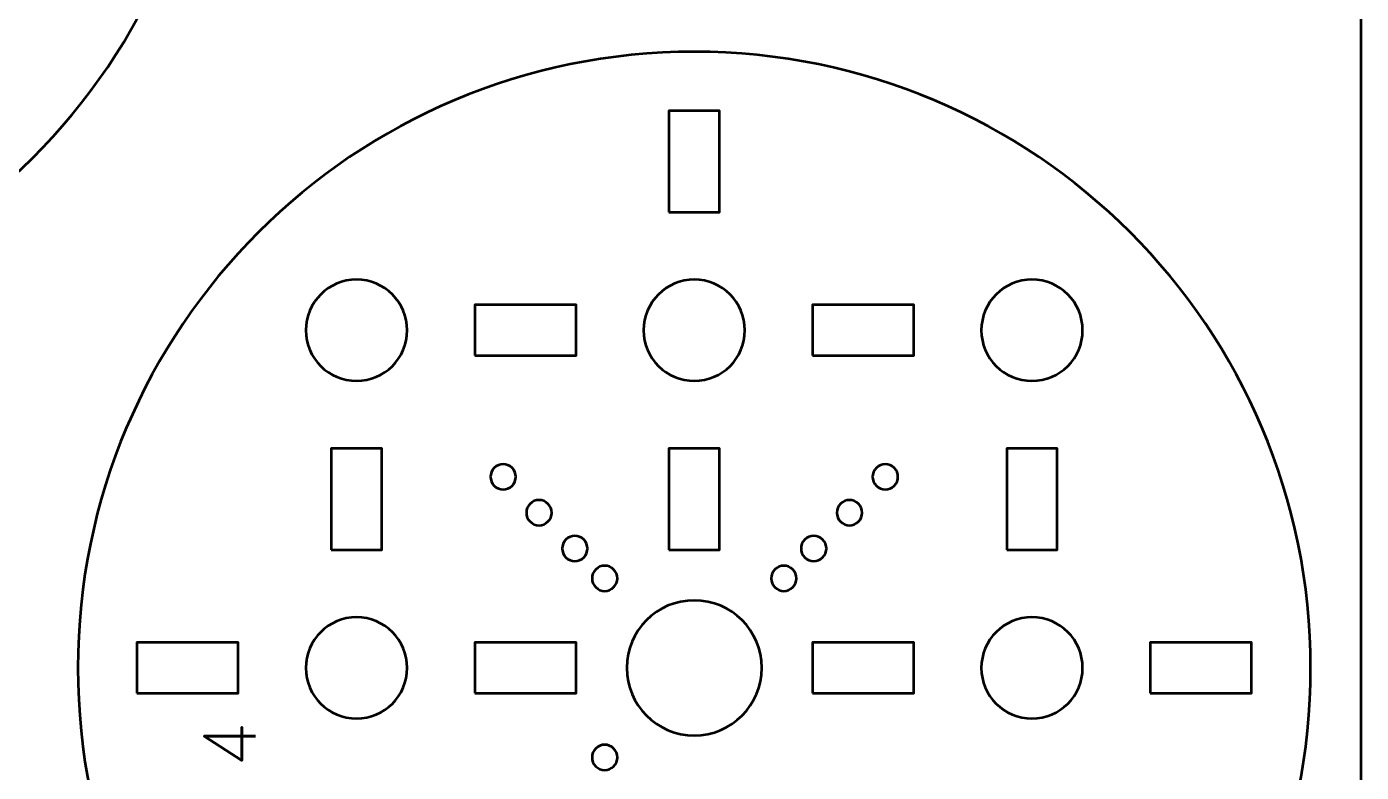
# Model space of a CAD drawing. Header units: centimetres. Extents: x -21 to 0, y -29.7 to 0.
# Drawn here: x -7.9 to 0, y -25.62 to -21.2 of the extents above; entities that cross this region are included whole.
import ezdxf

# ---------------------------------------------------------------- set-up
doc = ezdxf.new("R2010")
doc.units = ezdxf.units.CM
doc.header["$MEASUREMENT"] = 0
doc.layers.add('Layer 1', color=7, linetype='Continuous')

msp = doc.modelspace()

# ---------------------------------------------------------------- linework, layer by layer
at = {"layer": 'Layer 1', "color": 22, "lineweight": 53}
msp.add_open_spline([(-21.00003, -29.19995), (-21.00003, -29.19995), (-21.00003, -0.49992), (-21.00003, -0.49992), (-21.00003, -0.49992), (-21.00003, -0.22295), (-20.77694, 0.00004), (-20.49994, 0.00004), (-20.49994, 0.00004), (-20.49994, 0.00004), (-0.50008, 0.00004), (-0.50008, 0.00004), (-0.50008, 0.00004), (-0.22294, 0.00004), (0.00002, -0.22295), (0.00002, -0.49992), (0.00002, -0.49992), (0.00002, -0.49992), (0.00002, -29.19995), (0.00002, -29.19995), (0.00002, -29.19995), (0.00002, -29.47695), (-0.22294, -29.70004), (-0.50008, -29.70004), (-0.50008, -29.70004), (-0.50008, -29.70004), (-20.49994, -29.70004), (-20.49994, -29.70004), (-20.49994, -29.70004), (-20.77694, -29.70004), (-21.00003, -29.47695), (-21.00003, -29.19995)], degree=3, knots=[0, 0, 0, 0, 0.125, 0.125, 0.125, 0.125, 0.25, 0.25, 0.25, 0.25, 0.375, 0.375, 0.375, 0.375, 0.5, 0.5, 0.5, 0.5, 0.625, 0.625, 0.625, 0.625, 0.75, 0.75, 0.75, 0.75, 0.875, 0.875, 0.875, 0.875, 1, 1, 1, 1], dxfattribs=at)
at = {"layer": 'Layer 1', "color": 2, "lineweight": 53}
for points in [[(-6.79998, -19.40002), (-6.79998, -21.41549), (-8.43448, -23.04999), (-10.45, -23.04999), (-10.45, -23.04999), (-12.46547, -23.04999), (-14.09998, -21.41549), (-14.09998, -19.40002), (-14.09998, -19.40002), (-14.09998, -17.3845), (-12.46547, -15.74999), (-10.45, -15.74999), (-10.45, -15.74999), (-8.43448, -15.74999), (-6.79998, -17.3845), (-6.79998, -19.40002)], [(-7.59998, -24.99996), (-7.59998, -22.98449), (-5.96548, -21.34999), (-3.94996, -21.34999), (-3.94996, -21.34999), (-1.93449, -21.34999), (-0.29998, -22.98449), (-0.29998, -24.99996), (-0.29998, -24.99996), (-0.29998, -27.01548), (-1.93449, -28.64999), (-3.94996, -28.64999), (-3.94996, -28.64999), (-5.96548, -28.64999), (-7.59998, -27.01548), (-7.59998, -24.99996)]]:
    msp.add_open_spline(points, degree=3, knots=[0, 0, 0, 0, 0.25, 0.25, 0.25, 0.25, 0.5, 0.5, 0.5, 0.5, 0.75, 0.75, 0.75, 0.75, 1, 1, 1, 1], dxfattribs=at)
at = {"layer": 'Layer 1', "lineweight": 53}
for points in [[(-4.10012, -22.29994), (-4.10012, -22.29994), (-4.10012, -21.69994), (-4.10012, -21.69994), (-4.10012, -21.69994), (-4.10012, -21.69994), (-3.80012, -21.69994), (-3.80012, -21.69994), (-3.80012, -21.69994), (-3.80012, -21.69994), (-3.80012, -22.29994), (-3.80012, -22.29994), (-3.80012, -22.29994), (-3.80012, -22.29994), (-4.10012, -22.29994), (-4.10012, -22.29994)], [(-5.94998, -22.69999), (-5.78435, -22.69999), (-5.64997, -22.83423), (-5.64997, -23), (-5.64997, -23), (-5.64997, -23.16566), (-5.78435, -23.3), (-5.94998, -23.3), (-5.94998, -23.3), (-6.11575, -23.3), (-6.24998, -23.16566), (-6.24998, -23), (-6.24998, -23), (-6.24998, -22.83423), (-6.11575, -22.69999), (-5.94998, -22.69999)], [(-3.95004, -22.69999), (-3.78439, -22.69999), (-3.65005, -22.83423), (-3.65005, -23), (-3.65005, -23), (-3.65005, -23.16566), (-3.78439, -23.3), (-3.95004, -23.3), (-3.95004, -23.3), (-4.11567, -23.3), (-4.25005, -23.16566), (-4.25005, -23), (-4.25005, -23), (-4.25005, -22.83423), (-4.11567, -22.69999), (-3.95004, -22.69999)], [(-1.95009, -22.69999), (-1.78432, -22.69999), (-1.65008, -22.83423), (-1.65008, -23), (-1.65008, -23), (-1.65008, -23.16566), (-1.78432, -23.3), (-1.95009, -23.3), (-1.95009, -23.3), (-2.11575, -23.3), (-2.25009, -23.16566), (-2.25009, -23), (-2.25009, -23), (-2.25009, -22.83423), (-2.11575, -22.69999), (-1.95009, -22.69999)], [(-5.25007, -23.14993), (-5.25007, -23.14993), (-5.25007, -22.84992), (-5.25007, -22.84992), (-5.25007, -22.84992), (-5.25007, -22.84992), (-4.65006, -22.84992), (-4.65006, -22.84992), (-4.65006, -22.84992), (-4.65006, -22.84992), (-4.65006, -23.14993), (-4.65006, -23.14993), (-4.65006, -23.14993), (-4.65006, -23.14993), (-5.25007, -23.14993), (-5.25007, -23.14993)], [(-3.25, -23.14993), (-3.25, -23.14993), (-3.25, -22.84992), (-3.25, -22.84992), (-3.25, -22.84992), (-3.25, -22.84992), (-2.65, -22.84992), (-2.65, -22.84992), (-2.65, -22.84992), (-2.65, -22.84992), (-2.65, -23.14993), (-2.65, -23.14993), (-2.65, -23.14993), (-2.65, -23.14993), (-3.25, -23.14993), (-3.25, -23.14993)], [(-6.10005, -24.29991), (-6.10005, -24.29991), (-6.10005, -23.69991), (-6.10005, -23.69991), (-6.10005, -23.69991), (-6.10005, -23.69991), (-5.80005, -23.69991), (-5.80005, -23.69991), (-5.80005, -23.69991), (-5.80005, -23.69991), (-5.80005, -24.29991), (-5.80005, -24.29991), (-5.80005, -24.29991), (-5.80005, -24.29991), (-6.10005, -24.29991), (-6.10005, -24.29991)], [(-4.10012, -24.29991), (-4.10012, -24.29991), (-4.10012, -23.69991), (-4.10012, -23.69991), (-4.10012, -23.69991), (-4.10012, -23.69991), (-3.80012, -23.69991), (-3.80012, -23.69991), (-3.80012, -23.69991), (-3.80012, -23.69991), (-3.80012, -24.29991), (-3.80012, -24.29991), (-3.80012, -24.29991), (-3.80012, -24.29991), (-4.10012, -24.29991), (-4.10012, -24.29991)], [(-2.10002, -24.29991), (-2.10002, -24.29991), (-2.10002, -23.69991), (-2.10002, -23.69991), (-2.10002, -23.69991), (-2.10002, -23.69991), (-1.80001, -23.69991), (-1.80001, -23.69991), (-1.80001, -23.69991), (-1.80001, -23.69991), (-1.80001, -24.29991), (-1.80001, -24.29991), (-1.80001, -24.29991), (-1.80001, -24.29991), (-2.10002, -24.29991), (-2.10002, -24.29991)], [(-3.95004, -24.59995), (-3.72916, -24.59995), (-3.55004, -24.77907), (-3.55004, -24.99995), (-3.55004, -24.99995), (-3.55004, -25.22079), (-3.72916, -25.39997), (-3.95004, -25.39997), (-3.95004, -25.39997), (-4.17088, -25.39997), (-4.35006, -25.22079), (-4.35006, -24.99995), (-4.35006, -24.99995), (-4.35006, -24.77907), (-4.17088, -24.59995), (-3.95004, -24.59995)], [(-5.94998, -24.69996), (-5.78435, -24.69996), (-5.64997, -24.8343), (-5.64997, -24.99995), (-5.64997, -24.99995), (-5.64997, -25.16558), (-5.78435, -25.29996), (-5.94998, -25.29996), (-5.94998, -25.29996), (-6.11575, -25.29996), (-6.24998, -25.16558), (-6.24998, -24.99995), (-6.24998, -24.99995), (-6.24998, -24.8343), (-6.11575, -24.69996), (-5.94998, -24.69996)], [(-1.95009, -24.69996), (-1.78432, -24.69996), (-1.65008, -24.8343), (-1.65008, -24.99995), (-1.65008, -24.99995), (-1.65008, -25.16558), (-1.78432, -25.29996), (-1.95009, -25.29996), (-1.95009, -25.29996), (-2.11575, -25.29996), (-2.25009, -25.16558), (-2.25009, -24.99995), (-2.25009, -24.99995), (-2.25009, -24.8343), (-2.11575, -24.69996), (-1.95009, -24.69996)], [(-7.25003, -25.15003), (-7.25003, -25.15003), (-7.25003, -24.85003), (-7.25003, -24.85003), (-7.25003, -24.85003), (-7.25003, -24.85003), (-6.65003, -24.85003), (-6.65003, -24.85003), (-6.65003, -24.85003), (-6.65003, -24.85003), (-6.65003, -25.15003), (-6.65003, -25.15003), (-6.65003, -25.15003), (-6.65003, -25.15003), (-7.25003, -25.15003), (-7.25003, -25.15003)], [(-5.25007, -25.15003), (-5.25007, -25.15003), (-5.25007, -24.85003), (-5.25007, -24.85003), (-5.25007, -24.85003), (-5.25007, -24.85003), (-4.65006, -24.85003), (-4.65006, -24.85003), (-4.65006, -24.85003), (-4.65006, -24.85003), (-4.65006, -25.15003), (-4.65006, -25.15003), (-4.65006, -25.15003), (-4.65006, -25.15003), (-5.25007, -25.15003), (-5.25007, -25.15003)], [(-3.25, -25.15003), (-3.25, -25.15003), (-3.25, -24.85003), (-3.25, -24.85003), (-3.25, -24.85003), (-3.25, -24.85003), (-2.65, -24.85003), (-2.65, -24.85003), (-2.65, -24.85003), (-2.65, -24.85003), (-2.65, -25.15003), (-2.65, -25.15003), (-2.65, -25.15003), (-2.65, -25.15003), (-3.25, -25.15003), (-3.25, -25.15003)], [(-1.25003, -25.15003), (-1.25003, -25.15003), (-1.25003, -24.85003), (-1.25003, -24.85003), (-1.25003, -24.85003), (-1.25003, -24.85003), (-0.65003, -24.85003), (-0.65003, -24.85003), (-0.65003, -24.85003), (-0.65003, -24.85003), (-0.65003, -25.15003), (-0.65003, -25.15003), (-0.65003, -25.15003), (-0.65003, -25.15003), (-1.25003, -25.15003), (-1.25003, -25.15003)]]:
    msp.add_open_spline(points, degree=3, knots=[0, 0, 0, 0, 0.25, 0.25, 0.25, 0.25, 0.5, 0.5, 0.5, 0.5, 0.75, 0.75, 0.75, 0.75, 1, 1, 1, 1], dxfattribs=at)
at = {"layer": 'Layer 1', "color": 250, "lineweight": 53}
for points in [[(-5.02834, -23.81556), (-4.99906, -23.84484), (-4.99906, -23.89234), (-5.02834, -23.92162), (-5.02834, -23.92162), (-5.05762, -23.9509), (-5.10513, -23.9509), (-5.13441, -23.92162), (-5.13441, -23.92162), (-5.16369, -23.89234), (-5.16369, -23.84484), (-5.13441, -23.81556), (-5.13441, -23.81556), (-5.10513, -23.78628), (-5.05762, -23.78628), (-5.02834, -23.81556)], [(-2.7656, -23.92162), (-2.79488, -23.9509), (-2.84239, -23.9509), (-2.87167, -23.92162), (-2.87167, -23.92162), (-2.90095, -23.89234), (-2.90095, -23.84484), (-2.87167, -23.81556), (-2.87167, -23.81556), (-2.84239, -23.78628), (-2.79488, -23.78628), (-2.7656, -23.81556), (-2.7656, -23.81556), (-2.73632, -23.84484), (-2.73632, -23.89234), (-2.7656, -23.92162)], [(-4.81621, -24.02769), (-4.78693, -24.05697), (-4.78693, -24.10447), (-4.81621, -24.13375), (-4.81621, -24.13375), (-4.84549, -24.16303), (-4.893, -24.16303), (-4.92228, -24.13375), (-4.92228, -24.13375), (-4.95156, -24.10447), (-4.95156, -24.05697), (-4.92228, -24.02769), (-4.92228, -24.02769), (-4.893, -23.99841), (-4.84549, -23.99841), (-4.81621, -24.02769)], [(-2.97773, -24.13375), (-3.00701, -24.16303), (-3.05452, -24.16303), (-3.0838, -24.13375), (-3.0838, -24.13375), (-3.11308, -24.10447), (-3.11308, -24.05697), (-3.0838, -24.02769), (-3.0838, -24.02769), (-3.05452, -23.99841), (-3.00701, -23.99841), (-2.97773, -24.02769), (-2.97773, -24.02769), (-2.94845, -24.05697), (-2.94845, -24.10447), (-2.97773, -24.13375)], [(-4.60408, -24.23982), (-4.5748, -24.2691), (-4.5748, -24.31661), (-4.60408, -24.34589), (-4.60408, -24.34589), (-4.63336, -24.37517), (-4.68086, -24.37517), (-4.71014, -24.34589), (-4.71014, -24.34589), (-4.73942, -24.31661), (-4.73942, -24.2691), (-4.71014, -24.23982), (-4.71014, -24.23982), (-4.68086, -24.21054), (-4.63336, -24.21054), (-4.60408, -24.23982)], [(-4.60408, -24.23982), (-4.5748, -24.2691), (-4.5748, -24.31661), (-4.60408, -24.34589), (-4.60408, -24.34589), (-4.63336, -24.37517), (-4.68086, -24.37517), (-4.71014, -24.34589), (-4.71014, -24.34589), (-4.73942, -24.31661), (-4.73942, -24.2691), (-4.71014, -24.23982), (-4.71014, -24.23982), (-4.68086, -24.21054), (-4.63336, -24.21054), (-4.60408, -24.23982)], [(-3.18986, -24.34589), (-3.21914, -24.37517), (-3.26665, -24.37517), (-3.29593, -24.34589), (-3.29593, -24.34589), (-3.32521, -24.31661), (-3.32521, -24.2691), (-3.29593, -24.23982), (-3.29593, -24.23982), (-3.26665, -24.21054), (-3.21914, -24.21054), (-3.18986, -24.23982), (-3.18986, -24.23982), (-3.16058, -24.2691), (-3.16058, -24.31661), (-3.18986, -24.34589)], [(-3.18986, -24.34589), (-3.21914, -24.37517), (-3.26665, -24.37517), (-3.29593, -24.34589), (-3.29593, -24.34589), (-3.32521, -24.31661), (-3.32521, -24.2691), (-3.29593, -24.23982), (-3.29593, -24.23982), (-3.26665, -24.21054), (-3.21914, -24.21054), (-3.18986, -24.23982), (-3.18986, -24.23982), (-3.16058, -24.2691), (-3.16058, -24.31661), (-3.18986, -24.34589)], [(-4.4273, -24.4166), (-4.39802, -24.44588), (-4.39802, -24.49338), (-4.4273, -24.52266), (-4.4273, -24.52266), (-4.45658, -24.55194), (-4.50409, -24.55194), (-4.53337, -24.52266), (-4.53337, -24.52266), (-4.56265, -24.49338), (-4.56265, -24.44588), (-4.53337, -24.4166), (-4.53337, -24.4166), (-4.50409, -24.38732), (-4.45658, -24.38732), (-4.4273, -24.4166)], [(-3.36664, -24.52266), (-3.39592, -24.55194), (-3.44343, -24.55194), (-3.47271, -24.52266), (-3.47271, -24.52266), (-3.50199, -24.49338), (-3.50199, -24.44588), (-3.47271, -24.4166), (-3.47271, -24.4166), (-3.44343, -24.38732), (-3.39592, -24.38732), (-3.36664, -24.4166), (-3.36664, -24.4166), (-3.33736, -24.44588), (-3.33736, -24.49338), (-3.36664, -24.52266)], [(-4.53337, -25.47726), (-4.50409, -25.44798), (-4.45658, -25.44798), (-4.4273, -25.47726), (-4.4273, -25.47726), (-4.39802, -25.50654), (-4.39802, -25.55404), (-4.4273, -25.58332), (-4.4273, -25.58332), (-4.45658, -25.6126), (-4.50409, -25.6126), (-4.53337, -25.58332), (-4.53337, -25.58332), (-4.56265, -25.55404), (-4.56265, -25.50654), (-4.53337, -25.47726)]]:
    msp.add_open_spline(points, degree=3, knots=[0, 0, 0, 0, 0.25, 0.25, 0.25, 0.25, 0.5, 0.5, 0.5, 0.5, 0.75, 0.75, 0.75, 0.75, 1, 1, 1, 1], dxfattribs=at)
at = {"layer": 'Layer 1', "color": 30, "lineweight": 53}
msp.add_open_spline([(-6.5472, -25.40521), (-6.5472, -25.40521), (-6.85242, -25.40521), (-6.85242, -25.40521), (-6.85242, -25.40521), (-6.85242, -25.40521), (-6.62848, -25.54914), (-6.62848, -25.54914), (-6.62848, -25.54914), (-6.62848, -25.54914), (-6.62848, -25.35102), (-6.62848, -25.35102), (-6.62848, -25.35102), (-6.62848, -25.35102), (-6.62848, -25.54914), (-6.62848, -25.54914), (-6.62848, -25.54914), (-6.62848, -25.54914), (-6.85242, -25.40521), (-6.85242, -25.40521), (-6.85242, -25.40521), (-6.85242, -25.40521), (-6.5472, -25.40521), (-6.5472, -25.40521)], degree=3, knots=[0, 0, 0, 0, 0.1666667, 0.1666667, 0.1666667, 0.1666667, 0.3333333, 0.3333333, 0.3333333, 0.3333333, 0.5, 0.5, 0.5, 0.5, 0.6666667, 0.6666667, 0.6666667, 0.6666667, 0.8333333, 0.8333333, 0.8333333, 0.8333333, 1, 1, 1, 1], dxfattribs=at)

doc.saveas('drawing.dxf')
